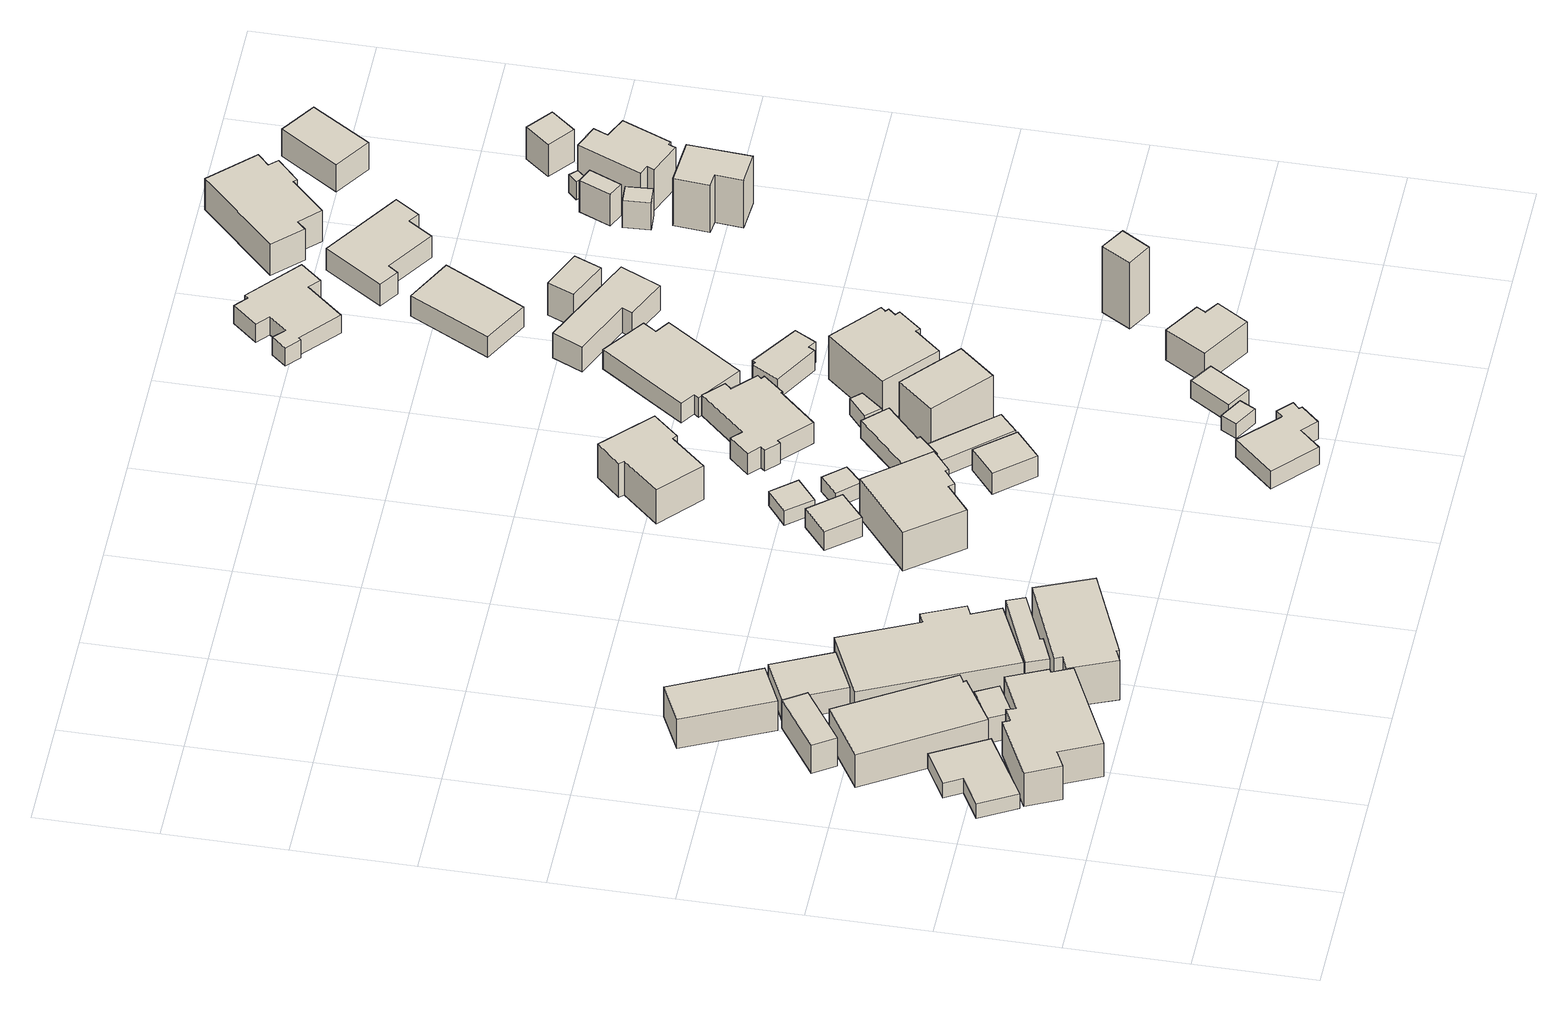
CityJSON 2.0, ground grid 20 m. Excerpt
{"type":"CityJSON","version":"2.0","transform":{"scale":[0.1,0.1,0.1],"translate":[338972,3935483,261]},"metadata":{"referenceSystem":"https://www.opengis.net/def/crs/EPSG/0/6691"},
"CityObjects":{
"building1":{"type":"Building","attributes":{"usage":"441","storeysAboveGround":1,"BuildingIDAttribute.prefecture":"14","BuildingIDAttribute.city":"14151","BuildingDetailAttribute.totalFloorArea":91.9,"BuildingDetailAttribute.buildingFootprintArea":91.9,"BuildingDetailAttribute.buildingStructureType":"601","BuildingDetailAttribute.buildingStructureOrgType":"1","BuildingDetailAttribute.orgUsage":"160","BuildingDetailAttribute.surveyYear":2015,"BuildingRiverFloodingRiskAttribute.description":"4","BuildingRiverFloodingRiskAttribute.rankOrg":"1","BuildingRiverFloodingRiskAttribute.depth":0.105,"BuildingRiverFloodingRiskAttribute.adminType":"2","BuildingRiverFloodingRiskAttribute.scale":"1","BuildingRiverFloodingRiskAttribute.duration":0.4,"BuildingLandSlideRiskAttribute.description":"1","BuildingLandSlideRiskAttribute.areaType":"1"},"geometry":[{"type":"Solid","lod":"1","boundaries":[[[[0,1,2,3,4,5]],[[4,6,7,5]],[[3,8,6,4]],[[2,9,8,3]],[[1,10,9,2]],[[0,11,10,1]],[[5,7,11,0]],[[6,8,9,10,11,7]]]]}]},
"building2":{"type":"Building","attributes":{"usage":"411","measuredHeight":8.2,"storeysAboveGround":2,"BuildingIDAttribute.prefecture":"14","BuildingIDAttribute.city":"14151","BuildingDetailAttribute.totalFloorArea":342.13,"BuildingDetailAttribute.buildingFootprintArea":171.06,"BuildingDetailAttribute.buildingStructureType":"601","BuildingDetailAttribute.buildingStructureOrgType":"1","BuildingDetailAttribute.orgUsage":"10","BuildingDetailAttribute.surveyYear":2015,"BuildingRiverFloodingRiskAttribute.description":"4","BuildingRiverFloodingRiskAttribute.rankOrg":"1","BuildingRiverFloodingRiskAttribute.depth":0.011,"BuildingRiverFloodingRiskAttribute.adminType":"2","BuildingRiverFloodingRiskAttribute.scale":"1","BuildingRiverFloodingRiskAttribute.duration":0.533,"BuildingLandSlideRiskAttribute.description":"1","BuildingLandSlideRiskAttribute.areaType":"1"},"geometry":[{"type":"Solid","lod":"1","boundaries":[[[[12,13,14,15,16,17,18,19,20,21,22,23]],[[22,24,25,23]],[[21,26,24,22]],[[20,27,26,21]],[[19,28,27,20]],[[18,29,28,19]],[[17,30,29,18]],[[16,31,30,17]],[[15,32,31,16]],[[14,33,32,15]],[[13,34,33,14]],[[12,35,34,13]],[[23,25,35,12]],[[24,26,27,28,29,30,31,32,33,34,35,25]]]]}]},
"building3":{"type":"Building","attributes":{"usage":"441","measuredHeight":7.6,"storeysAboveGround":1,"BuildingIDAttribute.prefecture":"14","BuildingIDAttribute.city":"14151","BuildingDetailAttribute.totalFloorArea":201.35,"BuildingDetailAttribute.buildingFootprintArea":201.35,"BuildingDetailAttribute.buildingStructureType":"601","BuildingDetailAttribute.buildingStructureOrgType":"1","BuildingDetailAttribute.orgUsage":"160","BuildingDetailAttribute.surveyYear":2015,"BuildingRiverFloodingRiskAttribute.description":"4","BuildingRiverFloodingRiskAttribute.rankOrg":"1","BuildingRiverFloodingRiskAttribute.depth":0.051,"BuildingRiverFloodingRiskAttribute.adminType":"2","BuildingRiverFloodingRiskAttribute.scale":"1","BuildingRiverFloodingRiskAttribute.duration":0.583,"BuildingLandSlideRiskAttribute.description":"1","BuildingLandSlideRiskAttribute.areaType":"1"},"geometry":[{"type":"Solid","lod":"1","boundaries":[[[[36,37,38,39,40,41]],[[40,42,43,41]],[[39,44,42,40]],[[38,45,44,39]],[[37,46,45,38]],[[36,47,46,37]],[[41,43,47,36]],[[42,44,45,46,47,43]]]]}]},
"building4":{"type":"Building","attributes":{"usage":"441","measuredHeight":6.2,"storeysAboveGround":1,"BuildingIDAttribute.prefecture":"14","BuildingIDAttribute.city":"14151","BuildingDetailAttribute.totalFloorArea":40.25,"BuildingDetailAttribute.buildingFootprintArea":40.25,"BuildingDetailAttribute.buildingStructureType":"601","BuildingDetailAttribute.buildingStructureOrgType":"1","BuildingDetailAttribute.orgUsage":"160","BuildingDetailAttribute.surveyYear":2015,"BuildingRiverFloodingRiskAttribute.description":"4","BuildingRiverFloodingRiskAttribute.rankOrg":"1","BuildingRiverFloodingRiskAttribute.depth":0.011,"BuildingRiverFloodingRiskAttribute.adminType":"2","BuildingRiverFloodingRiskAttribute.scale":"1","BuildingRiverFloodingRiskAttribute.duration":0.583,"BuildingLandSlideRiskAttribute.description":"1","BuildingLandSlideRiskAttribute.areaType":"1"},"geometry":[{"type":"Solid","lod":"1","boundaries":[[[[48,49,50,51]],[[50,52,53,51]],[[49,54,52,50]],[[48,55,54,49]],[[51,53,55,48]],[[52,54,55,53]]]]}]},
"building5":{"type":"Building","attributes":{"usage":"411","measuredHeight":6.7,"storeysAboveGround":2,"BuildingIDAttribute.prefecture":"14","BuildingIDAttribute.city":"14151","BuildingDetailAttribute.totalFloorArea":40.55,"BuildingDetailAttribute.buildingFootprintArea":20.27,"BuildingDetailAttribute.buildingStructureType":"601","BuildingDetailAttribute.buildingStructureOrgType":"1","BuildingDetailAttribute.orgUsage":"10","BuildingDetailAttribute.surveyYear":2015,"BuildingRiverFloodingRiskAttribute.description":"4","BuildingRiverFloodingRiskAttribute.rankOrg":"2","BuildingRiverFloodingRiskAttribute.depth":1.21,"BuildingRiverFloodingRiskAttribute.adminType":"2","BuildingRiverFloodingRiskAttribute.scale":"2","BuildingRiverFloodingRiskAttribute.duration":0.55,"BuildingLandSlideRiskAttribute.description":"1","BuildingLandSlideRiskAttribute.areaType":"1"},"geometry":[{"type":"Solid","lod":"1","boundaries":[[[[56,57,58,59]],[[58,60,61,59]],[[57,62,60,58]],[[56,63,62,57]],[[59,61,63,56]],[[60,62,63,61]]]]}]},
"building6":{"type":"Building","attributes":{"usage":"441","measuredHeight":6.8,"storeysAboveGround":2,"BuildingIDAttribute.prefecture":"14","BuildingIDAttribute.city":"14151","BuildingDetailAttribute.totalFloorArea":169.83,"BuildingDetailAttribute.buildingFootprintArea":84.91,"BuildingDetailAttribute.buildingStructureType":"601","BuildingDetailAttribute.buildingStructureOrgType":"1","BuildingDetailAttribute.orgUsage":"160","BuildingDetailAttribute.surveyYear":2015,"BuildingRiverFloodingRiskAttribute.description":"4","BuildingRiverFloodingRiskAttribute.rankOrg":"2","BuildingRiverFloodingRiskAttribute.depth":1.25,"BuildingRiverFloodingRiskAttribute.adminType":"2","BuildingRiverFloodingRiskAttribute.scale":"2","BuildingRiverFloodingRiskAttribute.duration":1.03,"BuildingLandSlideRiskAttribute.description":"1","BuildingLandSlideRiskAttribute.areaType":"1"},"geometry":[{"type":"Solid","lod":"1","boundaries":[[[[64,65,66,67]],[[66,68,69,67]],[[65,70,68,66]],[[64,71,70,65]],[[67,69,71,64]],[[68,70,71,69]]]]}]},
"building7":{"type":"Building","attributes":{"usage":"441","measuredHeight":5,"storeysAboveGround":2,"BuildingIDAttribute.prefecture":"14","BuildingIDAttribute.city":"14151","BuildingDetailAttribute.totalFloorArea":124.33,"BuildingDetailAttribute.buildingFootprintArea":62.17,"BuildingDetailAttribute.buildingStructureType":"601","BuildingDetailAttribute.buildingStructureOrgType":"1","BuildingDetailAttribute.orgUsage":"160","BuildingDetailAttribute.surveyYear":2015,"BuildingRiverFloodingRiskAttribute.description":"4","BuildingRiverFloodingRiskAttribute.rankOrg":"2","BuildingRiverFloodingRiskAttribute.depth":1.65,"BuildingRiverFloodingRiskAttribute.adminType":"2","BuildingRiverFloodingRiskAttribute.scale":"2","BuildingRiverFloodingRiskAttribute.duration":0.733,"BuildingLandSlideRiskAttribute.description":"1","BuildingLandSlideRiskAttribute.areaType":"1"},"geometry":[{"type":"Solid","lod":"1","boundaries":[[[[72,73,74,75]],[[74,76,77,75]],[[73,78,76,74]],[[72,79,78,73]],[[75,77,79,72]],[[76,78,79,77]]]]}]},
"building8":{"type":"Building","attributes":{"usage":"441","measuredHeight":8.3,"storeysAboveGround":2,"BuildingIDAttribute.prefecture":"14","BuildingIDAttribute.city":"14151","BuildingDetailAttribute.totalFloorArea":569.02,"BuildingDetailAttribute.buildingFootprintArea":284.51,"BuildingDetailAttribute.buildingStructureType":"601","BuildingDetailAttribute.buildingStructureOrgType":"1","BuildingDetailAttribute.orgUsage":"160","BuildingDetailAttribute.surveyYear":2015,"BuildingRiverFloodingRiskAttribute.description":"4","BuildingRiverFloodingRiskAttribute.rankOrg":"1","BuildingRiverFloodingRiskAttribute.depth":0.022,"BuildingRiverFloodingRiskAttribute.adminType":"2","BuildingRiverFloodingRiskAttribute.scale":"1","BuildingRiverFloodingRiskAttribute.duration":0.867,"BuildingLandSlideRiskAttribute.description":"1","BuildingLandSlideRiskAttribute.areaType":"1"},"geometry":[{"type":"Solid","lod":"1","boundaries":[[[[80,81,82,83,84,85,86,87]],[[86,88,89,87]],[[85,90,88,86]],[[84,91,90,85]],[[83,92,91,84]],[[82,93,92,83]],[[81,94,93,82]],[[80,95,94,81]],[[87,89,95,80]],[[88,90,91,92,93,94,95,89]]]]}]},
"building9":{"type":"Building","attributes":{"usage":"441","measuredHeight":8.5,"storeysAboveGround":2,"BuildingIDAttribute.prefecture":"14","BuildingIDAttribute.city":"14151","BuildingDetailAttribute.totalFloorArea":259.1,"BuildingDetailAttribute.buildingFootprintArea":129.55,"BuildingDetailAttribute.buildingStructureType":"601","BuildingDetailAttribute.buildingStructureOrgType":"1","BuildingDetailAttribute.orgUsage":"160","BuildingDetailAttribute.surveyYear":2015,"BuildingRiverFloodingRiskAttribute.description":"4","BuildingRiverFloodingRiskAttribute.rankOrg":"1","BuildingRiverFloodingRiskAttribute.depth":0.035,"BuildingRiverFloodingRiskAttribute.adminType":"2","BuildingRiverFloodingRiskAttribute.scale":"1","BuildingRiverFloodingRiskAttribute.duration":0.7,"BuildingLandSlideRiskAttribute.description":"1","BuildingLandSlideRiskAttribute.areaType":"1"},"geometry":[{"type":"Solid","lod":"1","boundaries":[[[[96,97,98,99,100,101,102,103]],[[102,104,105,103]],[[101,106,104,102]],[[100,107,106,101]],[[99,108,107,100]],[[98,109,108,99]],[[97,110,109,98]],[[96,111,110,97]],[[103,105,111,96]],[[104,106,107,108,109,110,111,105]]]]}]},
"building10":{"type":"Building","attributes":{"usage":"441","measuredHeight":6.9,"storeysAboveGround":2,"BuildingIDAttribute.prefecture":"14","BuildingIDAttribute.city":"14151","BuildingDetailAttribute.totalFloorArea":67.29,"BuildingDetailAttribute.buildingFootprintArea":33.65,"BuildingDetailAttribute.buildingStructureType":"601","BuildingDetailAttribute.buildingStructureOrgType":"1","BuildingDetailAttribute.orgUsage":"160","BuildingDetailAttribute.surveyYear":2015,"BuildingRiverFloodingRiskAttribute.description":"4","BuildingRiverFloodingRiskAttribute.rankOrg":"1","BuildingRiverFloodingRiskAttribute.depth":0.027,"BuildingRiverFloodingRiskAttribute.adminType":"2","BuildingRiverFloodingRiskAttribute.scale":"1","BuildingRiverFloodingRiskAttribute.duration":1.18,"BuildingLandSlideRiskAttribute.description":"1","BuildingLandSlideRiskAttribute.areaType":"1"},"geometry":[{"type":"Solid","lod":"1","boundaries":[[[[112,113,114,115,116,117]],[[116,118,119,117]],[[115,120,118,116]],[[114,121,120,115]],[[113,122,121,114]],[[112,123,122,113]],[[117,119,123,112]],[[118,120,121,122,123,119]]]]}]},
"building11":{"type":"Building","attributes":{"usage":"411","measuredHeight":4.7,"storeysAboveGround":1,"BuildingIDAttribute.prefecture":"14","BuildingIDAttribute.city":"14151","BuildingDetailAttribute.totalFloorArea":43.82,"BuildingDetailAttribute.buildingFootprintArea":43.82,"BuildingDetailAttribute.buildingStructureType":"610","BuildingDetailAttribute.buildingStructureOrgType":"2","BuildingDetailAttribute.orgUsage":"10","BuildingDetailAttribute.surveyYear":2015,"BuildingRiverFloodingRiskAttribute.description":"4","BuildingRiverFloodingRiskAttribute.rankOrg":"1","BuildingRiverFloodingRiskAttribute.depth":0.169,"BuildingRiverFloodingRiskAttribute.adminType":"2","BuildingRiverFloodingRiskAttribute.scale":"1","BuildingRiverFloodingRiskAttribute.duration":0.383},"geometry":[{"type":"Solid","lod":"1","boundaries":[[[[124,125,126,127]],[[126,128,129,127]],[[125,130,128,126]],[[124,131,130,125]],[[127,129,131,124]],[[128,130,131,129]]]]}]},
"building12":{"type":"Building","attributes":{"usage":"411","measuredHeight":10.9,"storeysAboveGround":2,"BuildingIDAttribute.prefecture":"14","BuildingIDAttribute.city":"14151","BuildingDetailAttribute.totalFloorArea":280.39,"BuildingDetailAttribute.buildingFootprintArea":140.19,"BuildingDetailAttribute.buildingStructureType":"601","BuildingDetailAttribute.buildingStructureOrgType":"1","BuildingDetailAttribute.orgUsage":"10","BuildingDetailAttribute.surveyYear":2015,"BuildingRiverFloodingRiskAttribute.description":"4","BuildingRiverFloodingRiskAttribute.rankOrg":"1","BuildingRiverFloodingRiskAttribute.depth":0.172,"BuildingRiverFloodingRiskAttribute.adminType":"2","BuildingRiverFloodingRiskAttribute.scale":"1","BuildingRiverFloodingRiskAttribute.duration":0.5},"geometry":[{"type":"Solid","lod":"1","boundaries":[[[[132,133,134,135,136,137,138,139]],[[138,140,141,139]],[[137,142,140,138]],[[136,143,142,137]],[[135,144,143,136]],[[134,145,144,135]],[[133,146,145,134]],[[132,147,146,133]],[[139,141,147,132]],[[140,142,143,144,145,146,147,141]]]]}]},
"building13":{"type":"Building","attributes":{"BuildingIDAttribute.prefecture":"14","BuildingIDAttribute.city":"14151","BuildingDetailAttribute.surveyYear":2015,"BuildingRiverFloodingRiskAttribute.description":"4","BuildingRiverFloodingRiskAttribute.rankOrg":"1","BuildingRiverFloodingRiskAttribute.depth":0.18,"BuildingRiverFloodingRiskAttribute.adminType":"2","BuildingRiverFloodingRiskAttribute.scale":"1","BuildingRiverFloodingRiskAttribute.duration":0.617},"geometry":[{"type":"Solid","lod":"1","boundaries":[[[[148,149,150,151]],[[150,152,153,151]],[[149,154,152,150]],[[148,155,154,149]],[[151,153,155,148]],[[152,154,155,153]]]]}]},
"building14":{"type":"Building","attributes":{"BuildingIDAttribute.prefecture":"14","BuildingIDAttribute.city":"14151","BuildingDetailAttribute.surveyYear":2015,"BuildingRiverFloodingRiskAttribute.description":"4","BuildingRiverFloodingRiskAttribute.rankOrg":"1","BuildingRiverFloodingRiskAttribute.depth":0.464,"BuildingRiverFloodingRiskAttribute.adminType":"2","BuildingRiverFloodingRiskAttribute.scale":"1","BuildingRiverFloodingRiskAttribute.duration":0.617},"geometry":[{"type":"Solid","lod":"1","boundaries":[[[[156,157,158,159]],[[158,160,161,159]],[[157,162,160,158]],[[156,163,162,157]],[[159,161,163,156]],[[160,162,163,161]]]]}]},
"building15":{"type":"Building","attributes":{"usage":"441","measuredHeight":4.4,"storeysAboveGround":1,"BuildingIDAttribute.prefecture":"14","BuildingIDAttribute.city":"14151","BuildingDetailAttribute.totalFloorArea":80.44,"BuildingDetailAttribute.buildingFootprintArea":80.44,"BuildingDetailAttribute.buildingStructureType":"610","BuildingDetailAttribute.buildingStructureOrgType":"2","BuildingDetailAttribute.orgUsage":"180","BuildingDetailAttribute.surveyYear":2015,"BuildingRiverFloodingRiskAttribute.description":"4","BuildingRiverFloodingRiskAttribute.rankOrg":"1","BuildingRiverFloodingRiskAttribute.depth":0.42,"BuildingRiverFloodingRiskAttribute.adminType":"2","BuildingRiverFloodingRiskAttribute.scale":"2","BuildingLandSlideRiskAttribute.description":"1","BuildingLandSlideRiskAttribute.areaType":"1"},"geometry":[{"type":"Solid","lod":"1","boundaries":[[[[164,165,166,167,168,169,170,171,172,173]],[[172,174,175,173]],[[171,176,174,172]],[[170,177,176,171]],[[169,178,177,170]],[[168,179,178,169]],[[167,180,179,168]],[[166,181,180,167]],[[165,182,181,166]],[[164,183,182,165]],[[173,175,183,164]],[[174,176,177,178,179,180,181,182,183,175]]]]}]},
"building16":{"type":"Building","attributes":{"usage":"411","measuredHeight":5.3,"storeysAboveGround":1,"BuildingIDAttribute.prefecture":"14","BuildingIDAttribute.city":"14151","BuildingDetailAttribute.totalFloorArea":39.75,"BuildingDetailAttribute.buildingFootprintArea":39.75,"BuildingDetailAttribute.buildingStructureType":"601","BuildingDetailAttribute.buildingStructureOrgType":"1","BuildingDetailAttribute.orgUsage":"10","BuildingDetailAttribute.surveyYear":2015,"BuildingRiverFloodingRiskAttribute.description":"4","BuildingRiverFloodingRiskAttribute.rankOrg":"2","BuildingRiverFloodingRiskAttribute.depth":0.548,"BuildingRiverFloodingRiskAttribute.adminType":"2","BuildingRiverFloodingRiskAttribute.scale":"1","BuildingRiverFloodingRiskAttribute.duration":0.85},"geometry":[{"type":"Solid","lod":"1","boundaries":[[[[184,185,186,187]],[[186,188,189,187]],[[185,190,188,186]],[[184,191,190,185]],[[187,189,191,184]],[[188,190,191,189]]]]}]},
"building17":{"type":"Building","attributes":{"usage":"411","measuredHeight":8.3,"storeysAboveGround":2,"BuildingIDAttribute.prefecture":"14","BuildingIDAttribute.city":"14151","BuildingDetailAttribute.totalFloorArea":222.56,"BuildingDetailAttribute.buildingFootprintArea":111.28,"BuildingDetailAttribute.buildingStructureType":"601","BuildingDetailAttribute.buildingStructureOrgType":"1","BuildingDetailAttribute.orgUsage":"10","BuildingDetailAttribute.surveyYear":2015,"BuildingRiverFloodingRiskAttribute.description":"4","BuildingRiverFloodingRiskAttribute.rankOrg":"1","BuildingRiverFloodingRiskAttribute.depth":0.129,"BuildingRiverFloodingRiskAttribute.adminType":"2","BuildingRiverFloodingRiskAttribute.scale":"2"},"geometry":[{"type":"Solid","lod":"1","boundaries":[[[[192,193,194,195,196,197,198,199]],[[198,200,201,199]],[[197,202,200,198]],[[196,203,202,197]],[[195,204,203,196]],[[194,205,204,195]],[[193,206,205,194]],[[192,207,206,193]],[[199,201,207,192]],[[200,202,203,204,205,206,207,201]]]]}]},
"building18":{"type":"Building","attributes":{"usage":"411","storeysAboveGround":1,"BuildingIDAttribute.prefecture":"14","BuildingIDAttribute.city":"14151","BuildingDetailAttribute.totalFloorArea":10.59,"BuildingDetailAttribute.buildingFootprintArea":10.59,"BuildingDetailAttribute.buildingStructureType":"601","BuildingDetailAttribute.buildingStructureOrgType":"1","BuildingDetailAttribute.orgUsage":"10","BuildingDetailAttribute.surveyYear":2015,"BuildingRiverFloodingRiskAttribute.description":"4","BuildingRiverFloodingRiskAttribute.rankOrg":"2","BuildingRiverFloodingRiskAttribute.depth":0.612,"BuildingRiverFloodingRiskAttribute.adminType":"2","BuildingRiverFloodingRiskAttribute.scale":"2","BuildingRiverFloodingRiskAttribute.duration":0.217,"BuildingLandSlideRiskAttribute.description":"1","BuildingLandSlideRiskAttribute.areaType":"1"},"geometry":[{"type":"Solid","lod":"1","boundaries":[[[[208,209,210,211]],[[210,212,213,211]],[[209,214,212,210]],[[208,215,214,209]],[[211,213,215,208]],[[212,214,215,213]]]]}]},
"building19":{"type":"Building","attributes":{"usage":"411","measuredHeight":4.2,"storeysAboveGround":1,"BuildingIDAttribute.prefecture":"14","BuildingIDAttribute.city":"14151","BuildingDetailAttribute.totalFloorArea":53.59,"BuildingDetailAttribute.buildingFootprintArea":53.59,"BuildingDetailAttribute.buildingStructureType":"601","BuildingDetailAttribute.buildingStructureOrgType":"1","BuildingDetailAttribute.orgUsage":"10","BuildingDetailAttribute.surveyYear":2015,"BuildingRiverFloodingRiskAttribute.description":"4","BuildingRiverFloodingRiskAttribute.rankOrg":"2","BuildingRiverFloodingRiskAttribute.depth":0.517,"BuildingRiverFloodingRiskAttribute.adminType":"2","BuildingRiverFloodingRiskAttribute.scale":"1","BuildingRiverFloodingRiskAttribute.duration":0.767},"geometry":[{"type":"Solid","lod":"1","boundaries":[[[[216,217,218,219,220,221]],[[220,222,223,221]],[[219,224,222,220]],[[218,225,224,219]],[[217,226,225,218]],[[216,227,226,217]],[[221,223,227,216]],[[222,224,225,226,227,223]]]]}]},
"building20":{"type":"Building","attributes":{"usage":"411","measuredHeight":4.4,"storeysAboveGround":1,"BuildingIDAttribute.prefecture":"14","BuildingIDAttribute.city":"14151","BuildingDetailAttribute.totalFloorArea":47.74,"BuildingDetailAttribute.buildingFootprintArea":47.74,"BuildingDetailAttribute.buildingStructureType":"601","BuildingDetailAttribute.buildingStructureOrgType":"1","BuildingDetailAttribute.orgUsage":"10","BuildingDetailAttribute.surveyYear":2015,"BuildingRiverFloodingRiskAttribute.description":"4","BuildingRiverFloodingRiskAttribute.rankOrg":"2","BuildingRiverFloodingRiskAttribute.depth":0.783,"BuildingRiverFloodingRiskAttribute.adminType":"2","BuildingRiverFloodingRiskAttribute.scale":"1","BuildingRiverFloodingRiskAttribute.duration":0.15},"geometry":[{"type":"Solid","lod":"1","boundaries":[[[[228,229,230,231]],[[230,232,233,231]],[[229,234,232,230]],[[228,235,234,229]],[[231,233,235,228]],[[232,234,235,233]]]]}]},
"building21":{"type":"Building","attributes":{"usage":"411","measuredHeight":4,"storeysAboveGround":1,"BuildingIDAttribute.prefecture":"14","BuildingIDAttribute.city":"14151","BuildingDetailAttribute.totalFloorArea":28.36,"BuildingDetailAttribute.buildingFootprintArea":28.36,"BuildingDetailAttribute.buildingStructureType":"601","BuildingDetailAttribute.buildingStructureOrgType":"1","BuildingDetailAttribute.orgUsage":"10","BuildingDetailAttribute.surveyYear":2015,"BuildingRiverFloodingRiskAttribute.description":"4","BuildingRiverFloodingRiskAttribute.rankOrg":"2","BuildingRiverFloodingRiskAttribute.depth":0.607,"BuildingRiverFloodingRiskAttribute.adminType":"2","BuildingRiverFloodingRiskAttribute.scale":"2","BuildingRiverFloodingRiskAttribute.duration":0.283,"BuildingLandSlideRiskAttribute.description":"1","BuildingLandSlideRiskAttribute.areaType":"1"},"geometry":[{"type":"Solid","lod":"1","boundaries":[[[[236,237,238,239]],[[238,240,241,239]],[[237,242,240,238]],[[236,243,242,237]],[[239,241,243,236]],[[240,242,243,241]]]]}]},
"building22":{"type":"Building","attributes":{"usage":"411","measuredHeight":6.2,"storeysAboveGround":1,"BuildingIDAttribute.prefecture":"14","BuildingIDAttribute.city":"14151","BuildingDetailAttribute.totalFloorArea":124.81,"BuildingDetailAttribute.buildingFootprintArea":124.81,"BuildingDetailAttribute.buildingStructureType":"601","BuildingDetailAttribute.buildingStructureOrgType":"1","BuildingDetailAttribute.orgUsage":"10","BuildingDetailAttribute.surveyYear":2015,"BuildingRiverFloodingRiskAttribute.description":"4","BuildingRiverFloodingRiskAttribute.rankOrg":"1","BuildingRiverFloodingRiskAttribute.depth":0.303,"BuildingRiverFloodingRiskAttribute.adminType":"2","BuildingRiverFloodingRiskAttribute.scale":"1","BuildingRiverFloodingRiskAttribute.duration":0.733},"geometry":[{"type":"Solid","lod":"1","boundaries":[[[[244,245,246,247,248,249,250,251,252,253,254,255,256,257,258,259]],[[258,260,261,259]],[[257,262,260,258]],[[256,263,262,257]],[[255,264,263,256]],[[254,265,264,255]],[[253,266,265,254]],[[252,267,266,253]],[[251,268,267,252]],[[250,269,268,251]],[[249,270,269,250]],[[248,271,270,249]],[[247,272,271,248]],[[246,273,272,247]],[[245,274,273,246]],[[244,275,274,245]],[[259,261,275,244]],[[260,262,263,264,265,266,267,268,269,270,271,272,273,274,275,261]]]]}]},
"building23":{"type":"Building","attributes":{"measuredHeight":5,"BuildingIDAttribute.prefecture":"14","BuildingIDAttribute.city":"14151","BuildingDetailAttribute.surveyYear":2015,"BuildingRiverFloodingRiskAttribute.description":"4","BuildingRiverFloodingRiskAttribute.rankOrg":"2","BuildingRiverFloodingRiskAttribute.depth":0.718,"BuildingRiverFloodingRiskAttribute.adminType":"2","BuildingRiverFloodingRiskAttribute.scale":"1","BuildingRiverFloodingRiskAttribute.duration":0.333},"geometry":[{"type":"Solid","lod":"1","boundaries":[[[[276,277,278,279]],[[278,280,281,279]],[[277,282,280,278]],[[276,283,282,277]],[[279,281,283,276]],[[280,282,283,281]]]]}]},
"building24":{"type":"Building","attributes":{"usage":"411","measuredHeight":10.4,"storeysAboveGround":1,"BuildingIDAttribute.prefecture":"14","BuildingIDAttribute.city":"14151","BuildingDetailAttribute.totalFloorArea":75.01,"BuildingDetailAttribute.buildingFootprintArea":75.01,"BuildingDetailAttribute.buildingStructureType":"601","BuildingDetailAttribute.buildingStructureOrgType":"1","BuildingDetailAttribute.orgUsage":"10","BuildingDetailAttribute.surveyYear":2015,"BuildingRiverFloodingRiskAttribute.description":"4","BuildingRiverFloodingRiskAttribute.rankOrg":"2","BuildingRiverFloodingRiskAttribute.depth":0.76,"BuildingRiverFloodingRiskAttribute.adminType":"2","BuildingRiverFloodingRiskAttribute.scale":"1","BuildingRiverFloodingRiskAttribute.duration":0.3},"geometry":[{"type":"Solid","lod":"1","boundaries":[[[[284,285,286,287]],[[286,288,289,287]],[[285,290,288,286]],[[284,291,290,285]],[[287,289,291,284]],[[288,290,291,289]]]]}]},
"building25":{"type":"Building","attributes":{"usage":"411","measuredHeight":13.6,"storeysAboveGround":1,"BuildingIDAttribute.prefecture":"14","BuildingIDAttribute.city":"14151","BuildingDetailAttribute.totalFloorArea":58.02,"BuildingDetailAttribute.buildingFootprintArea":58.02,"BuildingDetailAttribute.buildingStructureType":"601","BuildingDetailAttribute.buildingStructureOrgType":"1","BuildingDetailAttribute.orgUsage":"10","BuildingDetailAttribute.surveyYear":2015,"BuildingRiverFloodingRiskAttribute.description":"4","BuildingRiverFloodingRiskAttribute.rankOrg":"2","BuildingRiverFloodingRiskAttribute.depth":0.663,"BuildingRiverFloodingRiskAttribute.adminType":"2","BuildingRiverFloodingRiskAttribute.scale":"2","BuildingLandSlideRiskAttribute.description":"1","BuildingLandSlideRiskAttribute.areaType":"1"},"geometry":[{"type":"Solid","lod":"1","boundaries":[[[[292,293,294,295,296,297]],[[296,298,299,297]],[[295,300,298,296]],[[294,301,300,295]],[[293,302,301,294]],[[292,303,302,293]],[[297,299,303,292]],[[298,300,301,302,303,299]]]]}]},
"building26":{"type":"Building","attributes":{"usage":"411","measuredHeight":10.5,"storeysAboveGround":2,"BuildingIDAttribute.prefecture":"14","BuildingIDAttribute.city":"14151","BuildingDetailAttribute.totalFloorArea":208.52,"BuildingDetailAttribute.buildingFootprintArea":104.26,"BuildingDetailAttribute.buildingStructureType":"601","BuildingDetailAttribute.buildingStructureOrgType":"1","BuildingDetailAttribute.orgUsage":"10","BuildingDetailAttribute.surveyYear":2015,"BuildingRiverFloodingRiskAttribute.description":"4","BuildingRiverFloodingRiskAttribute.rankOrg":"2","BuildingRiverFloodingRiskAttribute.depth":0.7,"BuildingRiverFloodingRiskAttribute.adminType":"2","BuildingRiverFloodingRiskAttribute.scale":"1","BuildingRiverFloodingRiskAttribute.duration":0.3},"geometry":[{"type":"Solid","lod":"1","boundaries":[[[[304,305,306,307,308,309,310,311,312,313]],[[312,314,315,313]],[[311,316,314,312]],[[310,317,316,311]],[[309,318,317,310]],[[308,319,318,309]],[[307,320,319,308]],[[306,321,320,307]],[[305,322,321,306]],[[304,323,322,305]],[[313,315,323,304]],[[314,316,317,318,319,320,321,322,323,315]]]]}]},
"building27":{"type":"Building","attributes":{"usage":"411","measuredHeight":5.1,"storeysAboveGround":1,"BuildingIDAttribute.prefecture":"14","BuildingIDAttribute.city":"14151","BuildingDetailAttribute.totalFloorArea":42.57,"BuildingDetailAttribute.buildingFootprintArea":42.57,"BuildingDetailAttribute.buildingStructureType":"601","BuildingDetailAttribute.buildingStructureOrgType":"1","BuildingDetailAttribute.orgUsage":"10","BuildingDetailAttribute.surveyYear":2015,"BuildingRiverFloodingRiskAttribute.description":"4","BuildingRiverFloodingRiskAttribute.rankOrg":"2","BuildingRiverFloodingRiskAttribute.depth":0.652,"BuildingRiverFloodingRiskAttribute.adminType":"2","BuildingRiverFloodingRiskAttribute.scale":"1","BuildingRiverFloodingRiskAttribute.duration":0.233},"geometry":[{"type":"Solid","lod":"1","boundaries":[[[[324,325,326,327,328,329,330,331]],[[330,332,333,331]],[[329,334,332,330]],[[328,335,334,329]],[[327,336,335,328]],[[326,337,336,327]],[[325,338,337,326]],[[324,339,338,325]],[[331,333,339,324]],[[332,334,335,336,337,338,339,333]]]]}]},
"building28":{"type":"Building","attributes":{"usage":"411","measuredHeight":5.8,"storeysAboveGround":1,"BuildingIDAttribute.prefecture":"14","BuildingIDAttribute.city":"14151","BuildingDetailAttribute.totalFloorArea":157.07,"BuildingDetailAttribute.buildingFootprintArea":157.07,"BuildingDetailAttribute.buildingStructureType":"601","BuildingDetailAttribute.buildingStructureOrgType":"1","BuildingDetailAttribute.orgUsage":"10","BuildingDetailAttribute.surveyYear":2015,"BuildingRiverFloodingRiskAttribute.description":"4","BuildingRiverFloodingRiskAttribute.rankOrg":"2","BuildingRiverFloodingRiskAttribute.depth":0.587,"BuildingRiverFloodingRiskAttribute.adminType":"2","BuildingRiverFloodingRiskAttribute.scale":"1","BuildingRiverFloodingRiskAttribute.duration":0.1},"geometry":[{"type":"Solid","lod":"1","boundaries":[[[[340,341,342,343,344,345,346,347]],[[346,348,349,347]],[[345,350,348,346]],[[344,351,350,345]],[[343,352,351,344]],[[342,353,352,343]],[[341,354,353,342]],[[340,355,354,341]],[[347,349,355,340]],[[348,350,351,352,353,354,355,349]]]]}]},
"building29":{"type":"Building","attributes":{"measuredHeight":17.1,"BuildingIDAttribute.prefecture":"14","BuildingIDAttribute.city":"14151","BuildingDetailAttribute.surveyYear":2015,"BuildingRiverFloodingRiskAttribute.description":"4","BuildingRiverFloodingRiskAttribute.rankOrg":"1","BuildingRiverFloodingRiskAttribute.depth":0.406,"BuildingRiverFloodingRiskAttribute.adminType":"2","BuildingRiverFloodingRiskAttribute.scale":"2","BuildingRiverFloodingRiskAttribute.duration":0.3,"BuildingLandSlideRiskAttribute.description":"1","BuildingLandSlideRiskAttribute.areaType":"1"},"geometry":[{"type":"Solid","lod":"1","boundaries":[[[[356,357,358,359]],[[358,360,361,359]],[[357,362,360,358]],[[356,363,362,357]],[[359,361,363,356]],[[360,362,363,361]]]]}]},
"building30":{"type":"Building","attributes":{"measuredHeight":5.8,"BuildingIDAttribute.prefecture":"14","BuildingIDAttribute.city":"14151","BuildingDetailAttribute.surveyYear":2015,"BuildingRiverFloodingRiskAttribute.description":"4","BuildingRiverFloodingRiskAttribute.rankOrg":"2","BuildingRiverFloodingRiskAttribute.depth":0.573,"BuildingRiverFloodingRiskAttribute.adminType":"2","BuildingRiverFloodingRiskAttribute.scale":"1","BuildingRiverFloodingRiskAttribute.duration":0.117},"geometry":[{"type":"Solid","lod":"1","boundaries":[[[[364,365,366,367,368,369]],[[368,370,371,369]],[[367,372,370,368]],[[366,373,372,367]],[[365,374,373,366]],[[364,375,374,365]],[[369,371,375,364]],[[370,372,373,374,375,371]]]]}]},
"building31":{"type":"Building","attributes":{"usage":"411","measuredHeight":7.1,"storeysAboveGround":2,"BuildingIDAttribute.prefecture":"14","BuildingIDAttribute.city":"14151","BuildingDetailAttribute.totalFloorArea":185.28,"BuildingDetailAttribute.buildingFootprintArea":92.64,"BuildingDetailAttribute.buildingStructureType":"601","BuildingDetailAttribute.buildingStructureOrgType":"1","BuildingDetailAttribute.orgUsage":"10","BuildingDetailAttribute.surveyYear":2015,"BuildingRiverFloodingRiskAttribute.description":"4","BuildingRiverFloodingRiskAttribute.rankOrg":"2","BuildingRiverFloodingRiskAttribute.depth":0.698,"BuildingRiverFloodingRiskAttribute.adminType":"2","BuildingRiverFloodingRiskAttribute.scale":"1","BuildingRiverFloodingRiskAttribute.duration":0.25},"geometry":[{"type":"Solid","lod":"1","boundaries":[[[[376,377,378,379]],[[378,380,381,379]],[[377,382,380,378]],[[376,383,382,377]],[[379,381,383,376]],[[380,382,383,381]]]]}]},
"building32":{"type":"Building","attributes":{"usage":"411","measuredHeight":7.1,"storeysAboveGround":1,"BuildingIDAttribute.prefecture":"14","BuildingIDAttribute.city":"14151","BuildingDetailAttribute.totalFloorArea":30.02,"BuildingDetailAttribute.buildingFootprintArea":30.02,"BuildingDetailAttribute.buildingStructureType":"601","BuildingDetailAttribute.buildingStructureOrgType":"1","BuildingDetailAttribute.orgUsage":"10","BuildingDetailAttribute.surveyYear":2015,"BuildingRiverFloodingRiskAttribute.description":"4","BuildingRiverFloodingRiskAttribute.rankOrg":"1","BuildingRiverFloodingRiskAttribute.depth":0.426,"BuildingRiverFloodingRiskAttribute.adminType":"2","BuildingRiverFloodingRiskAttribute.scale":"1","BuildingRiverFloodingRiskAttribute.duration":0.217},"geometry":[{"type":"Solid","lod":"1","boundaries":[[[[384,385,386,387]],[[386,388,389,387]],[[385,390,388,386]],[[384,391,390,385]],[[387,389,391,384]],[[388,390,391,389]]]]}]},
"building33":{"type":"Building","attributes":{"usage":"411","measuredHeight":5.3,"storeysAboveGround":1,"BuildingIDAttribute.prefecture":"14","BuildingIDAttribute.city":"14151","BuildingDetailAttribute.totalFloorArea":115.45,"BuildingDetailAttribute.buildingFootprintArea":115.45,"BuildingDetailAttribute.buildingStructureType":"601","BuildingDetailAttribute.buildingStructureOrgType":"1","BuildingDetailAttribute.orgUsage":"10","BuildingDetailAttribute.surveyYear":2015,"BuildingRiverFloodingRiskAttribute.description":"4","BuildingRiverFloodingRiskAttribute.rankOrg":"2","BuildingRiverFloodingRiskAttribute.depth":0.507,"BuildingRiverFloodingRiskAttribute.adminType":"2","BuildingRiverFloodingRiskAttribute.scale":"1","BuildingRiverFloodingRiskAttribute.duration":0.15},"geometry":[{"type":"Solid","lod":"1","boundaries":[[[[392,393,394,395,396,397,398,399,400,401,402,403,404,405]],[[404,406,407,405]],[[403,408,406,404]],[[402,409,408,403]],[[401,410,409,402]],[[400,411,410,401]],[[399,412,411,400]],[[398,413,412,399]],[[397,414,413,398]],[[396,415,414,397]],[[395,416,415,396]],[[394,417,416,395]],[[393,418,417,394]],[[392,419,418,393]],[[405,407,419,392]],[[406,408,409,410,411,412,413,414,415,416,417,418,419,407]]]]}]},
"building34":{"type":"Building","attributes":{"usage":"411","measuredHeight":5.9,"storeysAboveGround":2,"BuildingIDAttribute.prefecture":"14","BuildingIDAttribute.city":"14151","BuildingDetailAttribute.totalFloorArea":243.73,"BuildingDetailAttribute.buildingFootprintArea":121.86,"BuildingDetailAttribute.buildingStructureType":"601","BuildingDetailAttribute.buildingStructureOrgType":"1","BuildingDetailAttribute.orgUsage":"10","BuildingDetailAttribute.surveyYear":2015,"BuildingRiverFloodingRiskAttribute.description":"4","BuildingRiverFloodingRiskAttribute.rankOrg":"2","BuildingRiverFloodingRiskAttribute.depth":0.596,"BuildingRiverFloodingRiskAttribute.adminType":"2","BuildingRiverFloodingRiskAttribute.scale":"1","BuildingRiverFloodingRiskAttribute.duration":0.417,"BuildingLandSlideRiskAttribute.description":"1","BuildingLandSlideRiskAttribute.areaType":"1"},"geometry":[{"type":"Solid","lod":"1","boundaries":[[[[420,421,422,423,424,425,426,427]],[[426,428,429,427]],[[425,430,428,426]],[[424,431,430,425]],[[423,432,431,424]],[[422,433,432,423]],[[421,434,433,422]],[[420,435,434,421]],[[427,429,435,420]],[[428,430,431,432,433,434,435,429]]]]}]},
"building35":{"type":"Building","attributes":{"usage":"411","measuredHeight":7.1,"storeysAboveGround":2,"BuildingIDAttribute.prefecture":"14","BuildingIDAttribute.city":"14151","BuildingDetailAttribute.totalFloorArea":20,"BuildingDetailAttribute.buildingFootprintArea":10,"BuildingDetailAttribute.buildingStructureType":"601","BuildingDetailAttribute.buildingStructureOrgType":"1","BuildingDetailAttribute.orgUsage":"10","BuildingDetailAttribute.surveyYear":2015,"BuildingRiverFloodingRiskAttribute.description":"4","BuildingRiverFloodingRiskAttribute.rankOrg":"2","BuildingRiverFloodingRiskAttribute.depth":1.52,"BuildingRiverFloodingRiskAttribute.adminType":"2","BuildingRiverFloodingRiskAttribute.scale":"2","BuildingRiverFloodingRiskAttribute.duration":0.783},"geometry":[{"type":"Solid","lod":"1","boundaries":[[[[436,437,438,439]],[[438,440,441,439]],[[437,442,440,438]],[[436,443,442,437]],[[439,441,443,436]],[[440,442,443,441]]]]}]},
"building36":{"type":"Building","attributes":{"usage":"411","measuredHeight":11.3,"storeysAboveGround":1,"BuildingIDAttribute.prefecture":"14","BuildingIDAttribute.city":"14151","BuildingDetailAttribute.totalFloorArea":58.67,"BuildingDetailAttribute.buildingFootprintArea":58.67,"BuildingDetailAttribute.buildingStructureType":"601","BuildingDetailAttribute.buildingStructureOrgType":"1","BuildingDetailAttribute.orgUsage":"10","BuildingDetailAttribute.surveyYear":2015,"BuildingRiverFloodingRiskAttribute.description":"4","BuildingRiverFloodingRiskAttribute.rankOrg":"2","BuildingRiverFloodingRiskAttribute.depth":1.45,"BuildingRiverFloodingRiskAttribute.adminType":"2","BuildingRiverFloodingRiskAttribute.scale":"2","BuildingRiverFloodingRiskAttribute.duration":0.65},"geometry":[{"type":"Solid","lod":"1","boundaries":[[[[444,445,446,447,448,449]],[[448,450,451,449]],[[447,452,450,448]],[[446,453,452,447]],[[445,454,453,446]],[[444,455,454,445]],[[449,451,455,444]],[[450,452,453,454,455,451]]]]}]},
"building37":{"type":"Building","attributes":{"usage":"411","measuredHeight":8.8,"storeysAboveGround":1,"BuildingIDAttribute.prefecture":"14","BuildingIDAttribute.city":"14151","BuildingDetailAttribute.totalFloorArea":156.49,"BuildingDetailAttribute.buildingFootprintArea":156.49,"BuildingDetailAttribute.buildingStructureType":"601","BuildingDetailAttribute.buildingStructureOrgType":"1","BuildingDetailAttribute.orgUsage":"10","BuildingDetailAttribute.surveyYear":2015,"BuildingRiverFloodingRiskAttribute.description":"4","BuildingRiverFloodingRiskAttribute.rankOrg":"1","BuildingRiverFloodingRiskAttribute.depth":0.265,"BuildingRiverFloodingRiskAttribute.adminType":"2","BuildingRiverFloodingRiskAttribute.scale":"1","BuildingRiverFloodingRiskAttribute.duration":0.667,"BuildingLandSlideRiskAttribute.description":"1","BuildingLandSlideRiskAttribute.areaType":"1"},"geometry":[{"type":"Solid","lod":"1","boundaries":[[[[456,457,458,459,460,461,462,463,464,465]],[[464,466,467,465]],[[463,468,466,464]],[[462,469,468,463]],[[461,470,469,462]],[[460,471,470,461]],[[459,472,471,460]],[[458,473,472,459]],[[457,474,473,458]],[[456,475,474,457]],[[465,467,475,456]],[[466,468,469,470,471,472,473,474,475,467]]]]}]},
"building38":{"type":"Building","attributes":{"usage":"411","measuredHeight":8.2,"storeysAboveGround":2,"BuildingIDAttribute.prefecture":"14","BuildingIDAttribute.city":"14151","BuildingDetailAttribute.totalFloorArea":22.86,"BuildingDetailAttribute.buildingFootprintArea":11.43,"BuildingDetailAttribute.buildingStructureType":"601","BuildingDetailAttribute.buildingStructureOrgType":"1","BuildingDetailAttribute.orgUsage":"10","BuildingDetailAttribute.surveyYear":2015,"BuildingRiverFloodingRiskAttribute.description":"4","BuildingRiverFloodingRiskAttribute.rankOrg":"1","BuildingRiverFloodingRiskAttribute.depth":0.345,"BuildingRiverFloodingRiskAttribute.adminType":"2","BuildingRiverFloodingRiskAttribute.scale":"1","BuildingRiverFloodingRiskAttribute.duration":0.983,"BuildingLandSlideRiskAttribute.description":"1","BuildingLandSlideRiskAttribute.areaType":"1"},"geometry":[{"type":"Solid","lod":"1","boundaries":[[[[476,477,478,479]],[[478,480,481,479]],[[477,482,480,478]],[[476,483,482,477]],[[479,481,483,476]],[[480,482,483,481]]]]}]},
"building39":{"type":"Building","attributes":{"measuredHeight":4.3,"BuildingIDAttribute.prefecture":"14","BuildingIDAttribute.city":"14151","BuildingDetailAttribute.surveyYear":2015,"BuildingRiverFloodingRiskAttribute.description":"4","BuildingRiverFloodingRiskAttribute.rankOrg":"2","BuildingRiverFloodingRiskAttribute.depth":1.08,"BuildingRiverFloodingRiskAttribute.adminType":"2","BuildingRiverFloodingRiskAttribute.scale":"1","BuildingRiverFloodingRiskAttribute.duration":0.983,"BuildingLandSlideRiskAttribute.description":"1","BuildingLandSlideRiskAttribute.areaType":"1"},"geometry":[{"type":"Solid","lod":"1","boundaries":[[[[484,485,486,487]],[[486,488,489,487]],[[485,490,488,486]],[[484,491,490,485]],[[487,489,491,484]],[[488,490,491,489]]]]}]},
"building40":{"type":"Building","attributes":{"usage":"411","measuredHeight":8.8,"storeysAboveGround":2,"BuildingIDAttribute.prefecture":"14","BuildingIDAttribute.city":"14151","BuildingDetailAttribute.totalFloorArea":132.16,"BuildingDetailAttribute.buildingFootprintArea":66.08,"BuildingDetailAttribute.buildingStructureType":"601","BuildingDetailAttribute.buildingStructureOrgType":"1","BuildingDetailAttribute.orgUsage":"10","BuildingDetailAttribute.surveyYear":2015,"BuildingRiverFloodingRiskAttribute.description":"4","BuildingRiverFloodingRiskAttribute.rankOrg":"1","BuildingRiverFloodingRiskAttribute.depth":0.062,"BuildingRiverFloodingRiskAttribute.adminType":"2","BuildingRiverFloodingRiskAttribute.scale":"1","BuildingRiverFloodingRiskAttribute.duration":0.983,"BuildingLandSlideRiskAttribute.description":"1","BuildingLandSlideRiskAttribute.areaType":"1"},"geometry":[{"type":"Solid","lod":"1","boundaries":[[[[492,493,494,495,496,497,498,499,500,501]],[[500,502,503,501]],[[499,504,502,500]],[[498,505,504,499]],[[497,506,505,498]],[[496,507,506,497]],[[495,508,507,496]],[[494,509,508,495]],[[493,510,509,494]],[[492,511,510,493]],[[501,503,511,492]],[[502,504,505,506,507,508,509,510,511,503]]]]}]},
"building41":{"type":"Building","attributes":{"usage":"411","measuredHeight":7.3,"storeysAboveGround":1,"BuildingIDAttribute.prefecture":"14","BuildingIDAttribute.city":"14151","BuildingDetailAttribute.totalFloorArea":21.95,"BuildingDetailAttribute.buildingFootprintArea":21.95,"BuildingDetailAttribute.buildingStructureType":"601","BuildingDetailAttribute.buildingStructureOrgType":"1","BuildingDetailAttribute.orgUsage":"10","BuildingDetailAttribute.surveyYear":2015,"BuildingRiverFloodingRiskAttribute.description":"4","BuildingRiverFloodingRiskAttribute.rankOrg":"1","BuildingRiverFloodingRiskAttribute.depth":0.246,"BuildingRiverFloodingRiskAttribute.adminType":"2","BuildingRiverFloodingRiskAttribute.scale":"1","BuildingRiverFloodingRiskAttribute.duration":7.18,"BuildingLandSlideRiskAttribute.description":"1","BuildingLandSlideRiskAttribute.areaType":"1"},"geometry":[{"type":"Solid","lod":"1","boundaries":[[[[512,513,514,515]],[[514,516,517,515]],[[513,518,516,514]],[[512,519,518,513]],[[515,517,519,512]],[[516,518,519,517]]]]}]},
"building42":{"type":"Building","attributes":{"usage":"411","measuredHeight":6,"storeysAboveGround":1,"BuildingIDAttribute.prefecture":"14","BuildingIDAttribute.city":"14151","BuildingDetailAttribute.totalFloorArea":67.96,"BuildingDetailAttribute.buildingFootprintArea":67.96,"BuildingDetailAttribute.buildingStructureType":"601","BuildingDetailAttribute.buildingStructureOrgType":"1","BuildingDetailAttribute.orgUsage":"10","BuildingDetailAttribute.surveyYear":2015,"BuildingRiverFloodingRiskAttribute.description":"4","BuildingRiverFloodingRiskAttribute.rankOrg":"1","BuildingRiverFloodingRiskAttribute.depth":0.015,"BuildingRiverFloodingRiskAttribute.adminType":"2","BuildingRiverFloodingRiskAttribute.scale":"1","BuildingRiverFloodingRiskAttribute.duration":0.767,"BuildingLandSlideRiskAttribute.description":"1","BuildingLandSlideRiskAttribute.areaType":"1"},"geometry":[{"type":"Solid","lod":"1","boundaries":[[[[520,521,522,523]],[[522,524,525,523]],[[521,526,524,522]],[[520,527,526,521]],[[523,525,527,520]],[[524,526,527,525]]]]}]}
},
"vertices":[
[36,310,62],[1,371,62],[54,401,62],[37,430,62],[99,465,62],[150,376,62],[99,465,92],[150,376,92],[37,430,92],[54,401,92],[1,371,92],[36,310,92],
[134,198,58],[102,265,58],[72,250,58],[45,306,58],[153,359,58],[158,348,58],[181,359,58],[187,344,58],[253,375,58],[283,310,58],[277,307,58],[292,274,58],[277,307,127],[292,274,127],[283,310,127],[253,375,127],[187,344,127],[181,359,127],[158,348,127],[153,359,127],[45,306,127],[72,250,127],[102,265,127],[134,198,127],
[154,381,59],[39,566,59],[133,624,59],[245,442,59],[231,434,59],[234,430,59],[231,434,127],[234,430,127],[245,442,127],[133,624,127],[39,566,127],[154,381,127],
[84,602,57],[60,638,57],[152,701,57],[176,665,57],[152,701,115],[176,665,115],[60,638,115],[84,602,115],
[193,351,59],[173,387,59],[229,417,59],[249,381,59],[229,417,111],[249,381,111],[173,387,111],[193,351,111],
[177,712,28],[108,856,28],[176,889,28],[246,745,28],[176,889,89],[246,745,89],[108,856,89],[177,712,89],
[225,609,46],[178,705,46],[253,741,46],[299,645,46],[253,741,91],[299,645,91],[178,705,91],[225,609,91],
[324,358,25],[212,599,25],[327,652,25],[386,526,25],[403,534,25],[434,466,25],[417,458,25],[439,412,25],[417,458,95],[439,412,95],[434,466,95],[403,534,95],[386,526,95],[327,652,95],[212,599,95],[324,358,95],
[511,280,33],[358,216,33],[356,220,33],[335,211,33],[303,288,33],[327,298,33],[322,310,33],[472,372,33],[322,310,114],[472,372,114],[327,298,114],[303,288,114],[335,211,114],[356,220,114],[358,216,114],[511,280,114],
[471,382,33],[383,344,33],[385,339,33],[342,321,33],[327,356,33],[459,411,33],[327,356,93],[459,411,93],[342,321,93],[385,339,93],[383,344,93],[471,382,93],
[606,661,50],[564,712,50],[610,750,50],[652,700,50],[610,750,89],[652,700,89],[564,712,89],[606,661,89],
[721,548,24],[717,553,24],[691,533,24],[683,542,24],[636,504,24],[569,591,24],[675,678,24],[757,578,24],[675,678,104],[757,578,104],[569,591,104],[636,504,104],[683,542,104],[691,533,104],[717,553,104],[721,548,104],
[644,742,48],[611,783,48],[650,814,48],[683,774,48],[650,814,78],[683,774,78],[611,783,78],[644,742,78],
[697,679,46],[666,713,46],[698,742,46],[728,708,46],[698,742,76],[728,708,76],[666,713,76],[697,679,76],
[969,51,54],[973,47,54],[945,17,54],[921,39,54],[889,5,54],[821,67,54],[882,133,54],[946,73,54],[957,84,54],[980,62,54],[957,84,90],[980,62,90],[946,73,90],[882,133,90],[821,67,90],[889,5,90],[921,39,90],[945,17,90],[973,47,90],[969,51,90],
[811,427,28],[759,488,28],[807,528,28],[858,467,28],[807,528,71],[858,467,71],[759,488,71],[811,427,71],
[702,966,50],[695,972,50],[643,914,50],[576,975,50],[631,1035,50],[624,1042,50],[662,1082,50],[740,1008,50],[662,1082,120],[740,1008,120],[624,1042,120],[631,1035,120],[576,975,120],[643,914,120],[695,972,120],[702,966,120],
[963,118,53],[924,140,53],[939,166,53],[977,144,53],[939,166,83],[977,144,83],[924,140,83],[963,118,83],
[807,613,44],[811,609,44],[778,577,44],[739,618,44],[830,705,44],[866,668,44],[830,705,80],[866,668,80],[739,618,80],[778,577,80],[811,609,80],[807,613,80],
[865,471,33],[778,570,33],[810,599,33],[897,500,33],[810,599,67],[897,500,67],[778,570,67],[865,471,67],
[998,134,52],[959,158,52],[1002,225,52],[1040,201,52],[1002,225,88],[1040,201,88],[959,158,88],[998,134,88],
[866,833,42],[864,835,42],[807,774,42],[757,820,42],[753,816,42],[732,836,42],[738,843,42],[719,860,42],[750,893,42],[766,877,42],[837,953,42],[869,923,42],[859,912,42],[896,877,42],[890,871,42],[896,867,42],[890,871,85],[896,867,85],[896,877,85],[859,912,85],[869,923,85],[837,953,85],[766,877,85],[750,893,85],[719,860,85],[738,843,85],[732,836,85],[753,816,85],[757,820,85],[807,774,85],[864,835,85],[866,833,85],
[868,680,42],[846,703,42],[881,732,42],[897,715,42],[881,732,75],[897,715,75],[846,703,75],[868,680,75],
[927,518,23],[836,598,23],[887,656,23],[978,577,23],[887,656,117],[978,577,117],[836,598,117],[927,518,117],
[1129,226,52],[1152,211,52],[1119,159,52],[1037,210,52],[1079,278,52],[1138,241,52],[1079,278,115],[1138,241,115],[1037,210,115],[1119,159,115],[1152,211,115],[1129,226,115],
[999,644,38],[993,650,38],[956,607,38],[872,680,38],[958,779,38],[1036,712,38],[1029,704,38],[1034,700,38],[1024,688,38],[1031,682,38],[1024,688,127],[1031,682,127],[1034,700,127],[1029,704,127],[1036,712,127],[958,779,127],[872,680,127],[956,607,127],[993,650,127],[999,644,127],
[989,805,40],[976,813,40],[970,803,40],[896,846,40],[921,890,40],[927,887,40],[930,892,40],[1009,840,40],[930,892,82],[1009,840,82],[927,887,82],[921,890,82],[896,846,82],[970,803,82],[976,813,82],[989,805,82],
[969,1049,41],[992,1033,41],[905,907,41],[833,957,41],[839,965,41],[816,981,41],[914,1121,41],[984,1071,41],[914,1121,81],[984,1071,81],[816,981,81],[839,965,81],[833,957,81],[905,907,81],[992,1033,81],[969,1049,81],
[1206,369,53],[1177,322,53],[1137,345,53],[1166,393,53],[1137,345,190],[1166,393,190],[1177,322,190],[1206,369,190],
[1102,1128,30],[1071,1061,30],[1003,1092,30],[1011,1109,30],[913,1153,30],[936,1203,30],[913,1153,81],[936,1203,81],[1011,1109,81],[1003,1092,81],[1071,1061,81],[1102,1128,81],
[988,1258,37],[911,1299,37],[981,1432,37],[1059,1391,37],[981,1432,79],[1059,1391,79],[911,1299,79],[988,1258,79],
[1010,1184,30],[1029,1228,30],[1096,1199,30],[1077,1154,30],[1096,1199,97],[1077,1154,97],[1029,1228,97],[1010,1184,97],
[994,1574,38],[976,1590,38],[923,1529,38],[861,1583,38],[857,1579,38],[834,1599,38],[855,1623,38],[874,1606,38],[899,1635,38],[878,1653,38],[914,1694,38],[935,1676,38],[940,1682,38],[1024,1609,38],[940,1682,75],[1024,1609,75],[935,1676,75],[914,1694,75],[878,1653,75],[899,1635,75],[874,1606,75],[855,1623,75],[834,1599,75],[857,1579,75],[861,1583,75],[923,1529,75],[976,1590,75],[994,1574,75],
[1189,1493,35],[1162,1453,35],[1145,1465,35],[1118,1425,35],[1040,1477,35],[1028,1461,35],[997,1482,35],[1061,1578,35],[997,1482,80],[1061,1578,80],[1028,1461,80],[1040,1477,80],[1118,1425,80],[1145,1465,80],[1162,1453,80],[1189,1493,80],
[1299,1114,11],[1266,1112,11],[1264,1156,11],[1296,1158,11],[1264,1156,67],[1296,1158,67],[1266,1112,67],[1299,1114,67],
[1354,970,11],[1297,974,11],[1301,1020,11],[1277,1022,11],[1282,1081,11],[1361,1075,11],[1282,1081,109],[1361,1075,109],[1277,1022,109],[1301,1020,109],[1297,974,109],[1354,970,109],
[1216,1697,29],[1229,1683,29],[1191,1647,29],[1186,1652,29],[1130,1597,29],[1098,1629,29],[1084,1615,29],[1040,1661,29],[1168,1786,29],[1236,1716,29],[1168,1786,93],[1236,1716,93],[1040,1661,93],[1084,1615,93],[1098,1629,93],[1130,1597,93],[1186,1652,93],[1191,1647,93],[1229,1683,93],[1216,1697,93],
[1295,1164,6],[1269,1176,6],[1292,1228,6],[1318,1217,6],[1292,1228,71],[1318,1217,71],[1269,1176,71],[1295,1164,71],
[1320,1224,16],[1307,1236,16],[1321,1250,16],[1333,1238,16],[1321,1250,53],[1333,1238,53],[1307,1236,53],[1320,1224,53],
[1374,1199,12],[1410,1183,12],[1376,1102,12],[1370,1104,12],[1365,1092,12],[1309,1115,12],[1315,1127,12],[1298,1134,12],[1343,1240,12],[1384,1223,12],[1343,1240,96],[1384,1223,96],[1298,1134,96],[1315,1127,96],[1309,1115,96],[1365,1092,96],[1370,1104,96],[1376,1102,96],[1410,1183,96],[1374,1199,96],
[1404,1257,4],[1363,1290,4],[1396,1330,4],[1437,1297,4],[1396,1330,70],[1437,1297,70],[1363,1290,70],[1404,1257,70],
[1318,1560,14],[1259,1599,14],[1323,1696,14],[1381,1657,14],[1323,1696,70],[1381,1657,70],[1259,1599,70],[1318,1560,70]
]}
